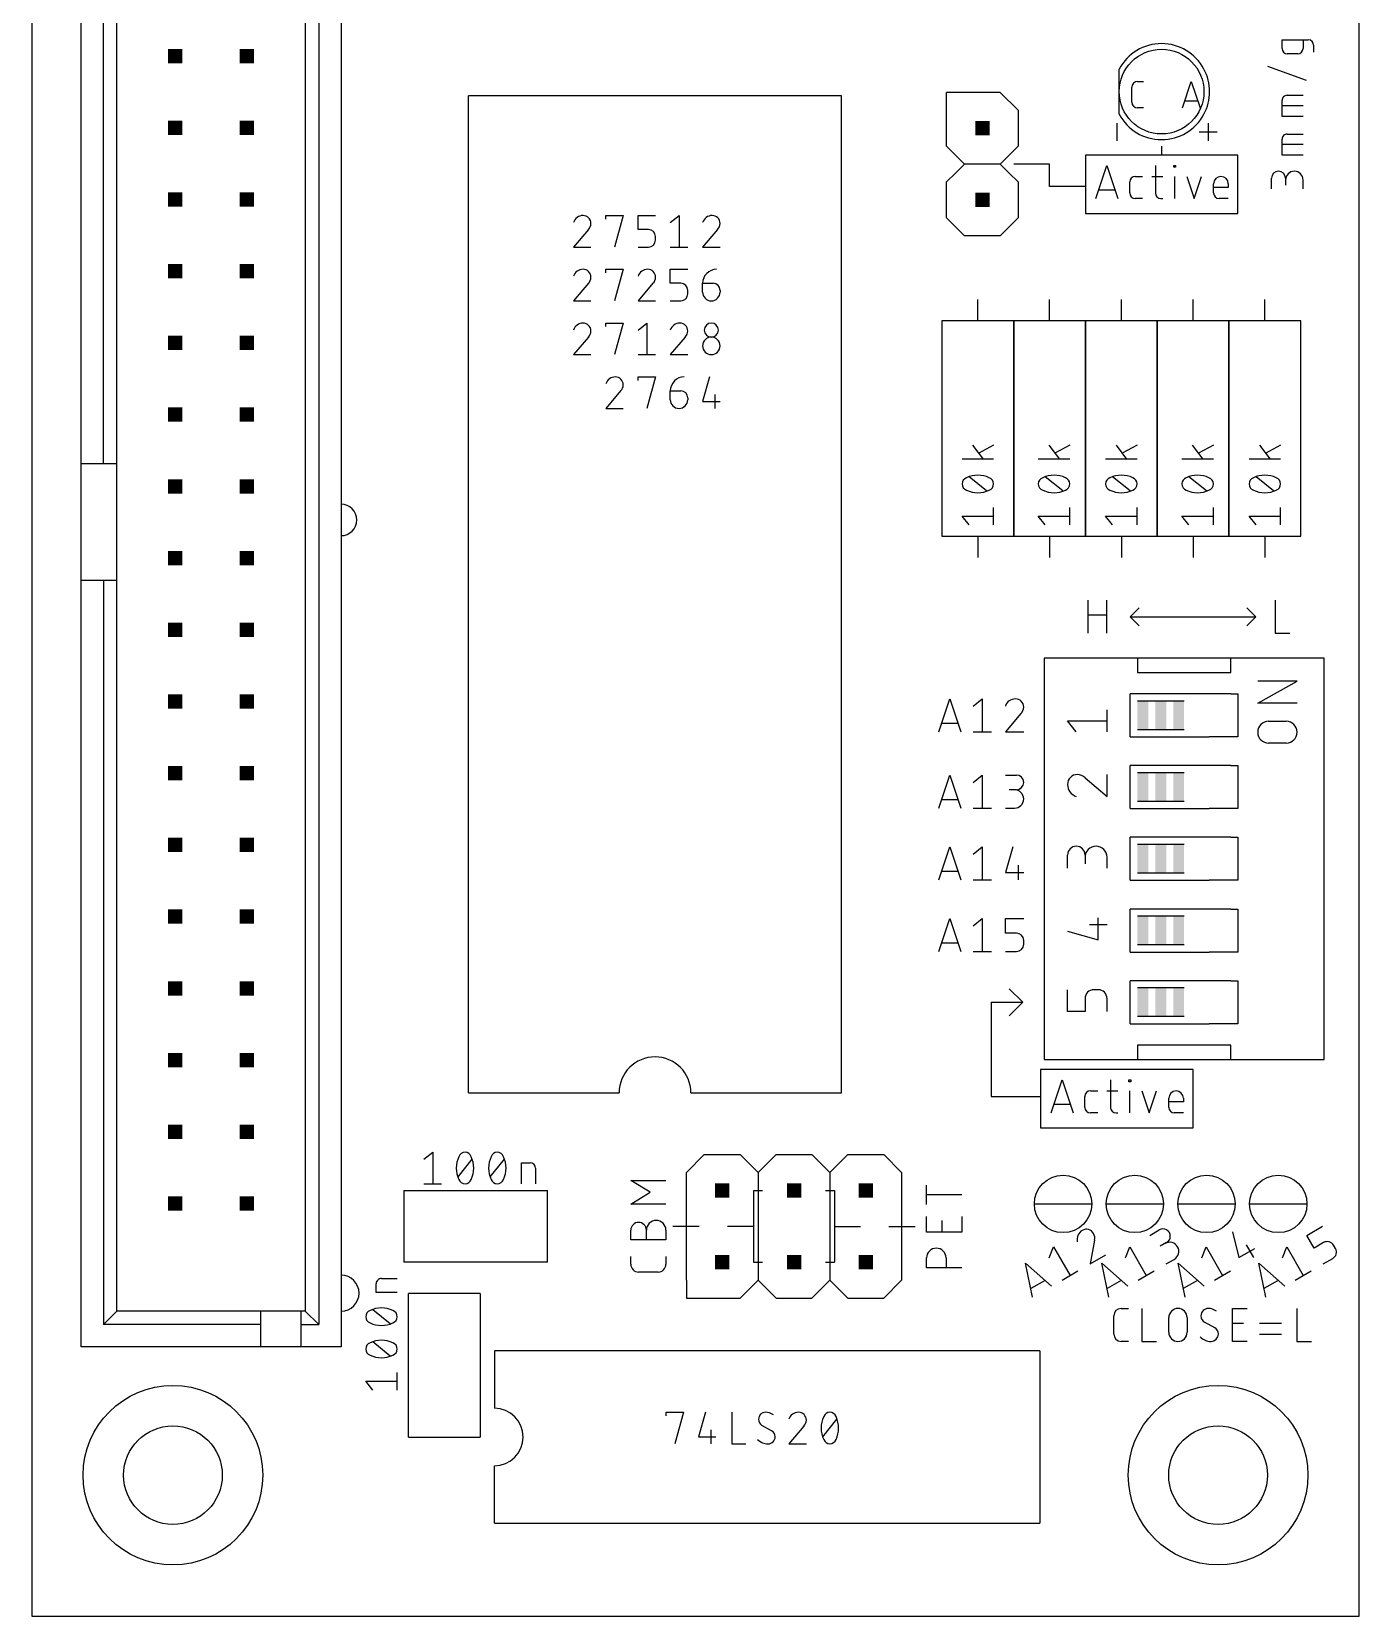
# Model space of a CAD drawing. Extents: x 0 to 55, y 0 to 102.
# Drawn here: x 0 to 47, y 0 to 56.1 of the extents above; entities that cross this region are included whole.
import ezdxf

# ---------------------------------------------------------------- set-up
doc = ezdxf.new("R2010")
doc.units = 0
for name, color, linetype in [('20', 30, 'CONTINUOUS'), ('21', 253, 'CONTINUOUS'), ('51', 253, 'CONTINUOUS')]:
    doc.layers.add(name, color=color, linetype=linetype)

# ---------------------------------------------------------------- blocks, each defined once
blk = doc.blocks.new('RECT')
blk.add_solid([(-0.5, -0.5), (0.5, -0.5), (-0.5, 0.5), (0.5, 0.5)])

msp = doc.modelspace()

# ---------------------------------------------------------------- linework, layer by layer
at = {"layer": '20'}
for p, q in [((0, 77), (0, 0)), ((47, 0), (47, 77)), ((0, 0), (47, 0))]:
    msp.add_line(p, q, dxfattribs=at)
at = {"layer": '21'}
for p, q in [((10.9538, 67.96), (10.9538, 9.54)), ((10.16, 67.1663), (10.16, 10.3337)), ((3.0162, 40.8138), (3.0162, 66.69)), ((9.6838, 66.69), (9.6838, 10.81)), ((2.54, 40.8138), (2.54, 62.88)), ((1.7462, 40.8138), (1.7462, 62.0863)), ((44.2637, 55.5241), (44.2637, 55.8345)), ((44.2637, 55.8345), (45.1951, 55.8345)), ((45.0088, 55.8345), (45.0088, 55.5241)), ((45.3813, 55.6483), (45.3813, 55.3999)), ((44.8225, 55.3378), (44.45, 55.3378)), ((45.133, 54.3927), (43.767, 54.8894)), ((33.02, 53.975), (32.385, 53.975)), ((32.385, 52.07), (32.385, 53.975)), ((34.29, 53.975), (33.02, 53.975)), ((34.925, 53.34), (34.29, 53.975)), ((28.6703, 53.848), (15.4623, 53.848)), ((15.4623, 18.542), (15.4623, 53.848)), ((28.6703, 18.542), (28.6703, 53.848)), ((34.925, 53.34), (34.925, 52.07)), ((44.2637, 53.1255), (44.2637, 53.6843)), ((45.0088, 53.498), (44.2637, 53.498)), ((44.45, 53.8706), (45.0088, 53.8706)), ((38.4125, 52.8888), (38.4125, 52.2538)), ((41.6463, 52.8888), (41.6463, 52.2538)), ((45.0088, 53.1255), (44.2637, 53.1255)), ((41.3287, 52.5712), (41.9638, 52.5712)), ((44.2637, 51.7539), (44.2637, 52.3127)), ((44.45, 52.499), (45.0088, 52.499)), ((32.7025, 51.7525), (32.385, 52.07)), ((34.925, 52.07), (34.6075, 51.7525)), ((37.3062, 51.7525), (37.3062, 50.6412)), ((40.005, 51.7525), (37.3062, 51.7525)), ((40.005, 51.7525), (40.005, 52.07)), ((42.7037, 51.7525), (40.005, 51.7525)), ((42.7037, 50.6412), (42.7037, 51.7525)), ((45.0088, 52.1264), (44.2637, 52.1264)), ((45.0088, 51.7539), (44.2637, 51.7539)), ((32.385, 50.8), (32.7025, 51.1175)), ((34.6075, 51.1175), (34.925, 50.8)), ((36.0363, 51.435), (34.7662, 51.435)), ((36.0363, 50.6412), (36.0363, 51.435)), ((37.6746, 50.2158), (38.064, 51.3842)), ((38.064, 51.3842), (38.4535, 50.2158)), ((39.7806, 51.3842), (39.7806, 50.4105)), ((40.4319, 51.3193), (40.4319, 51.3842)), ((40.4319, 51.3842), (40.4968, 51.3842)), ((40.4968, 51.3193), (40.4319, 51.3193)), ((40.4968, 51.3842), (40.4968, 51.3193)), ((32.385, 49.53), (32.385, 50.8)), ((34.925, 50.8), (34.925, 49.53)), ((37.3062, 50.6412), (36.0363, 50.6412)), ((37.3062, 50.6412), (37.3062, 49.6887)), ((38.8725, 50.4105), (38.8725, 50.8)), ((39.0672, 50.9947), (39.3269, 50.9947)), ((39.6507, 50.9947), (40.0402, 50.9947)), ((40.4643, 50.2158), (40.4643, 50.9947)), ((40.8905, 50.9947), (41.1501, 50.2158)), ((41.1501, 50.2158), (41.4098, 50.9947)), ((41.843, 50.4105), (41.843, 50.7351)), ((42.3623, 50.6053), (41.843, 50.6053)), ((42.3623, 50.7351), (42.3623, 50.6053)), ((42.7037, 49.6887), (42.7037, 50.6412)), ((43.8912, 50.5587), (43.8912, 50.9312)), ((44.3879, 50.9312), (44.3879, 50.6829)), ((45.0088, 50.5587), (45.0088, 50.8691)), ((38.3561, 50.5079), (37.7719, 50.5079)), ((39.3269, 50.2158), (39.0672, 50.2158)), ((39.9753, 50.2158), (40.0402, 50.2158)), ((42.3623, 50.2158), (42.0377, 50.2158)), ((20.3214, 49.4884), (20.3214, 49.6126)), ((20.3214, 49.6126), (20.9423, 49.6126)), ((20.9423, 49.6126), (20.6319, 48.495)), ((21.4644, 49.1158), (21.4644, 49.6126)), ((21.4644, 49.6126), (22.0853, 49.6126)), ((22.6074, 49.3642), (22.9179, 49.6126)), ((22.9179, 49.6126), (22.9179, 48.495)), ((33.02, 48.895), (32.385, 49.53)), ((34.925, 49.53), (34.29, 48.895)), ((37.3062, 49.6887), (42.7037, 49.6887)), ((19.7062, 49.1158), (19.1784, 48.495)), ((21.8369, 49.1158), (21.4644, 49.1158)), ((22.0853, 48.7433), (22.0853, 48.8675)), ((24.2782, 49.1158), (23.7504, 48.495)), ((34.29, 48.895), (33.02, 48.895)), ((19.1784, 48.495), (19.7993, 48.495)), ((21.4644, 48.495), (21.8369, 48.495)), ((22.6074, 48.495), (23.2283, 48.495)), ((23.7504, 48.495), (24.3713, 48.495)), ((20.3214, 47.5834), (20.3214, 47.7076)), ((20.3214, 47.7076), (20.9423, 47.7076)), ((20.9423, 47.7076), (20.6319, 46.59)), ((22.6074, 47.2108), (22.6074, 47.7076)), ((22.6074, 47.7076), (23.2283, 47.7076)), ((19.7062, 47.2108), (19.1784, 46.59)), ((21.9922, 47.2108), (21.4644, 46.59)), ((22.9799, 47.2108), (22.6074, 47.2108)), ((23.7504, 47.2108), (24.1229, 47.2108)), ((23.7504, 46.9004), (23.7504, 47.2108)), ((19.1784, 46.59), (19.7993, 46.59)), ((21.4644, 46.59), (22.0853, 46.59)), ((22.6074, 46.59), (22.9799, 46.59)), ((23.2283, 46.8383), (23.2283, 46.9625)), ((24.3713, 46.9625), (24.3713, 46.9004)), ((33.4963, 45.8788), (33.4963, 46.6408)), ((36.0363, 45.8788), (36.0363, 46.6408)), ((38.5763, 45.8788), (38.5763, 46.6408)), ((41.1163, 45.8788), (41.1163, 46.6408)), ((43.6563, 45.8788), (43.6563, 46.6408)), ((20.3214, 45.6784), (20.3214, 45.8026)), ((20.3214, 45.8026), (20.9423, 45.8026)), ((20.9423, 45.8026), (20.6319, 44.685)), ((21.4644, 45.5542), (21.7749, 45.8026)), ((21.7749, 45.8026), (21.7749, 44.685)), ((32.2263, 45.8788), (32.2263, 38.2587)), ((34.7662, 45.8788), (32.2263, 45.8788)), ((34.7662, 45.8788), (34.7662, 38.2587)), ((37.3062, 45.8788), (34.7662, 45.8788)), ((34.7662, 38.2587), (34.7662, 45.8788)), ((37.3062, 38.2587), (37.3062, 45.8788)), ((37.3062, 45.8788), (37.3062, 38.2587)), ((39.8463, 45.8788), (37.3062, 45.8788)), ((39.8463, 38.2587), (39.8463, 45.8788)), ((39.8463, 45.8788), (39.8463, 38.2587)), ((42.3863, 45.8788), (39.8463, 45.8788)), ((42.3863, 38.2587), (42.3863, 45.8788)), ((42.3863, 45.8788), (42.3863, 38.2587)), ((44.9263, 45.8788), (42.3863, 45.8788)), ((44.9263, 38.2587), (44.9263, 45.8788)), ((19.7062, 45.3058), (19.1784, 44.685)), ((23.1352, 45.3058), (22.6074, 44.685)), ((19.1784, 44.685), (19.7993, 44.685)), ((21.4644, 44.685), (22.0853, 44.685)), ((22.6074, 44.685), (23.2283, 44.685)), ((21.4644, 43.7734), (21.4644, 43.8976)), ((21.4644, 43.8976), (22.0853, 43.8976)), ((22.0853, 43.8976), (21.7749, 42.7799)), ((23.9988, 43.8976), (23.7504, 43.0283)), ((20.8492, 43.4008), (20.3214, 42.7799)), ((22.6074, 43.4008), (22.9799, 43.4008)), ((22.6074, 43.0904), (22.6074, 43.4008)), ((24.185, 43.2767), (24.185, 42.7799)), ((20.3214, 42.7799), (20.9423, 42.7799)), ((23.2283, 43.1525), (23.2283, 43.0904)), ((23.7504, 43.0283), (24.3713, 43.0283)), ((34.0551, 40.9794), (32.9374, 40.9794)), ((33.31, 41.4761), (33.6825, 40.9794)), ((34.0551, 41.4761), (33.5273, 41.1967)), ((36.7538, 40.9794), (35.6362, 40.9794)), ((36.0087, 41.4761), (36.3813, 40.9794)), ((36.7538, 41.4761), (36.226, 41.1967)), ((39.135, 40.9794), (38.0175, 40.9794)), ((38.39, 41.4761), (38.7625, 40.9794)), ((39.135, 41.4761), (38.6073, 41.1967)), ((41.8338, 40.9794), (40.7162, 40.9794)), ((41.0887, 41.4761), (41.4613, 40.9794)), ((41.8338, 41.4761), (41.306, 41.1967)), ((44.2151, 40.9794), (43.0975, 40.9794)), ((43.47, 41.4761), (43.8425, 40.9794)), ((44.2151, 41.4761), (43.6873, 41.1967)), ((1.7462, 36.6862), (1.7462, 40.8138)), ((2.54, 40.8138), (1.7462, 40.8138)), ((3.0162, 40.8138), (2.54, 40.8138)), ((3.0162, 36.6862), (3.0162, 40.8138)), ((33.8067, 39.8575), (33.1858, 40.3543)), ((36.5054, 39.8575), (35.8846, 40.3543)), ((38.8867, 39.8575), (38.2658, 40.3543)), ((41.5854, 39.8575), (40.9646, 40.3543)), ((43.9667, 39.8575), (43.3458, 40.3543)), ((33.1858, 38.6525), (32.9374, 38.9629)), ((32.9374, 38.9629), (34.0551, 38.9629)), ((34.0551, 38.6525), (34.0551, 39.2733)), ((35.8846, 38.6525), (35.6362, 38.9629)), ((35.6362, 38.9629), (36.7538, 38.9629)), ((36.7538, 38.6525), (36.7538, 39.2733)), ((38.2658, 38.6525), (38.0175, 38.9629)), ((38.0175, 38.9629), (39.135, 38.9629)), ((39.135, 38.6525), (39.135, 39.2733)), ((40.9646, 38.6525), (40.7162, 38.9629)), ((40.7162, 38.9629), (41.8338, 38.9629)), ((41.8338, 38.6525), (41.8338, 39.2733)), ((43.3458, 38.6525), (43.0975, 38.9629)), ((43.0975, 38.9629), (44.2151, 38.9629)), ((44.2151, 38.6525), (44.2151, 39.2733)), ((32.2263, 38.2587), (34.7662, 38.2587)), ((33.4963, 38.2587), (33.4963, 37.4967)), ((34.7662, 38.2587), (37.3062, 38.2587)), ((36.0363, 38.2587), (36.0363, 37.4967)), ((37.3062, 38.2587), (39.8463, 38.2587)), ((38.5763, 38.2587), (38.5763, 37.4967)), ((39.8463, 38.2587), (42.3863, 38.2587)), ((41.1163, 38.2587), (41.1163, 37.4967)), ((42.3863, 38.2587), (44.9263, 38.2587)), ((43.6563, 38.2587), (43.6563, 37.4967)), ((1.7462, 9.54), (1.7462, 36.6862)), ((2.54, 36.6862), (1.7462, 36.6862)), ((3.0162, 36.6862), (2.54, 36.6862)), ((2.54, 36.6862), (2.54, 10.3337)), ((3.0162, 10.81), (3.0162, 36.6862)), ((37.4001, 34.8171), (37.4001, 35.9855)), ((38.0492, 35.9855), (38.0492, 34.8171)), ((44.0246, 35.9855), (44.0246, 34.8171)), ((37.4001, 35.4662), (38.0492, 35.4662)), ((38.8938, 35.4013), (39.2112, 35.7188)), ((38.8938, 35.4013), (43.3388, 35.4013)), ((38.8938, 35.4013), (39.2112, 35.0838)), ((43.3388, 35.4013), (43.0213, 35.7188)), ((43.3388, 35.4013), (43.0213, 35.0838)), ((44.0246, 34.8171), (44.5438, 34.8171)), ((35.8458, 33.9408), (35.8458, 19.7168)), ((39.1478, 33.9408), (35.8458, 33.9408)), ((39.1478, 33.9408), (39.1478, 33.4327)), ((42.4498, 33.9408), (39.1478, 33.9408)), ((45.7518, 33.9408), (42.4498, 33.9408)), ((42.4498, 33.4327), (42.4498, 33.9408)), ((45.7518, 19.7168), (45.7518, 33.9408)), ((39.1478, 33.4327), (42.4498, 33.4327)), ((41.6878, 32.6707), (38.8938, 32.6707)), ((38.8938, 31.1468), (38.8938, 32.6707)), ((42.4498, 32.6707), (42.7037, 32.6707)), ((42.7037, 32.6707), (42.7037, 32.4168)), ((32.1183, 31.3246), (32.5078, 32.493)), ((32.5078, 32.493), (32.8972, 31.3246)), ((33.3262, 32.2333), (33.6508, 32.493)), ((33.6508, 32.493), (33.6508, 31.3246)), ((40.7988, 32.4168), (39.1478, 32.4168)), ((32.7999, 31.6166), (32.2157, 31.6166)), ((35.0209, 31.9737), (34.4692, 31.3246)), ((33.3262, 31.3246), (33.9753, 31.3246)), ((34.4692, 31.3246), (35.1183, 31.3246)), ((38.8938, 31.1468), (41.6878, 31.1468)), ((40.7988, 31.4008), (39.1478, 31.4008)), ((42.7037, 31.1468), (42.4498, 31.1468)), ((42.7037, 31.4008), (42.7037, 31.1468)), ((32.1183, 28.6258), (32.5078, 29.7942)), ((32.5078, 29.7942), (32.8972, 28.6258)), ((33.3262, 29.5346), (33.6508, 29.7942)), ((33.6508, 29.7942), (33.6508, 28.6258)), ((34.4692, 29.7942), (34.8587, 29.7942)), ((41.6878, 30.1308), (38.8938, 30.1308)), ((38.8938, 28.6068), (38.8938, 30.1308)), ((40.7988, 29.8768), (39.1478, 29.8768)), ((42.4498, 30.1308), (42.7037, 30.1308)), ((42.7037, 30.1308), (42.7037, 29.8768)), ((34.8587, 29.2749), (34.599, 29.2749)), ((32.7999, 28.9179), (32.2157, 28.9179)), ((33.3262, 28.6258), (33.9753, 28.6258)), ((34.4692, 28.6258), (34.7938, 28.6258)), ((40.7988, 28.8608), (39.1478, 28.8608)), ((42.7037, 28.8608), (42.7037, 28.6068)), ((38.8938, 28.6068), (41.6878, 28.6068)), ((42.7037, 28.6068), (42.4498, 28.6068)), ((41.6878, 27.5907), (38.8938, 27.5907)), ((38.8938, 26.0668), (38.8938, 27.5907)), ((42.4498, 27.5907), (42.7037, 27.5907)), ((42.7037, 27.5907), (42.7037, 27.3368)), ((32.1183, 26.0858), (32.5078, 27.2542)), ((32.5078, 27.2542), (32.8972, 26.0858)), ((33.3262, 26.9946), (33.6508, 27.2542)), ((33.6508, 27.2542), (33.6508, 26.0858)), ((34.7289, 27.2542), (34.4692, 26.3454)), ((40.7988, 27.3368), (39.1478, 27.3368)), ((34.9236, 26.6051), (34.9236, 26.0858)), ((32.7999, 26.3779), (32.2157, 26.3779)), ((33.3262, 26.0858), (33.9753, 26.0858)), ((34.4692, 26.3454), (35.1183, 26.3454)), ((38.8938, 26.0668), (41.6878, 26.0668)), ((40.7988, 26.3208), (39.1478, 26.3208)), ((42.7037, 26.0668), (42.4498, 26.0668)), ((42.7037, 26.3208), (42.7037, 26.0668)), ((32.1183, 23.5458), (32.5078, 24.7142)), ((32.5078, 24.7142), (32.8972, 23.5458)), ((33.3262, 24.4546), (33.6508, 24.7142)), ((33.6508, 24.7142), (33.6508, 23.5458)), ((34.4692, 24.1949), (34.4692, 24.7142)), ((34.4692, 24.7142), (35.1183, 24.7142)), ((41.6878, 25.0508), (38.8938, 25.0508)), ((38.8938, 23.5267), (38.8938, 25.0508)), ((40.7988, 24.7968), (39.1478, 24.7968)), ((42.4498, 25.0508), (42.7037, 25.0508)), ((42.7037, 25.0508), (42.7037, 24.7968)), ((34.8587, 24.1949), (34.4692, 24.1949)), ((32.7999, 23.8379), (32.2157, 23.8379)), ((35.1183, 23.8054), (35.1183, 23.9353)), ((40.7988, 23.7808), (39.1478, 23.7808)), ((42.7037, 23.7808), (42.7037, 23.5267)), ((33.3262, 23.5458), (33.9753, 23.5458)), ((34.4692, 23.5458), (34.8587, 23.5458)), ((38.8938, 23.5267), (41.6878, 23.5267)), ((42.7037, 23.5267), (42.4498, 23.5267)), ((41.6878, 22.5108), (38.8938, 22.5108)), ((38.8938, 20.9868), (38.8938, 22.5108)), ((42.4498, 22.5108), (42.7037, 22.5108)), ((42.7037, 22.5108), (42.7037, 22.2568)), ((35.0838, 21.7488), (34.6075, 22.225)), ((40.7988, 22.2568), (39.1478, 22.2568)), ((33.9725, 21.7488), (35.0838, 21.7488)), ((33.9725, 21.7488), (33.9725, 18.415)), ((35.0838, 21.7488), (34.6075, 21.2725)), ((38.8938, 20.9868), (41.6878, 20.9868)), ((40.7988, 21.2408), (39.1478, 21.2408)), ((42.7037, 20.9868), (42.4498, 20.9868)), ((42.7037, 21.2408), (42.7037, 20.9868)), ((42.4498, 20.2248), (39.1478, 20.2248)), ((39.1478, 20.2248), (39.1478, 19.7168)), ((42.4498, 19.7168), (42.4498, 20.2248)), ((35.8458, 19.7168), (39.1478, 19.7168)), ((39.1478, 19.7168), (42.4498, 19.7168)), ((42.4498, 19.7168), (45.7518, 19.7168)), ((35.7188, 19.3675), (35.7188, 18.415)), ((41.1163, 19.3675), (35.7188, 19.3675)), ((41.1163, 18.2563), (41.1163, 19.3675)), ((15.4623, 18.542), (20.7963, 18.542)), ((23.3362, 18.542), (28.6703, 18.542)), ((36.0871, 17.8308), (36.4765, 18.9992)), ((36.4765, 18.9992), (36.866, 17.8308)), ((37.4797, 18.6097), (37.7394, 18.6097)), ((38.0632, 18.6097), (38.4527, 18.6097)), ((38.1931, 18.9992), (38.1931, 18.0255)), ((38.8444, 18.9343), (38.8444, 18.9992)), ((38.8444, 18.9992), (38.9093, 18.9992)), ((38.9093, 18.9343), (38.8444, 18.9343)), ((38.8768, 17.8308), (38.8768, 18.6097)), ((38.9093, 18.9992), (38.9093, 18.9343)), ((39.303, 18.6097), (39.5626, 17.8308)), ((39.5626, 17.8308), (39.8223, 18.6097)), ((33.9725, 18.415), (35.7188, 18.415)), ((35.7188, 18.415), (35.7188, 17.3038)), ((36.7686, 18.1229), (36.1844, 18.1229)), ((37.285, 18.0255), (37.285, 18.415)), ((40.2555, 18.0255), (40.2555, 18.3501)), ((40.7748, 18.2203), (40.2555, 18.2203)), ((40.7748, 18.3501), (40.7748, 18.2203)), ((41.1163, 17.3038), (41.1163, 18.2563)), ((37.7394, 17.8308), (37.4797, 17.8308)), ((38.3878, 17.8308), (38.4527, 17.8308)), ((40.7748, 17.8308), (40.4502, 17.8308)), ((35.7188, 17.3038), (41.1163, 17.3038)), ((13.8875, 16.1854), (14.1979, 16.4338)), ((14.1979, 16.4338), (14.1979, 15.3162)), ((23.1775, 15.7163), (23.8125, 16.3513)), ((23.8125, 16.3513), (25.0825, 16.3513)), ((25.0825, 16.3513), (25.7175, 15.7163)), ((25.7175, 15.7163), (26.3525, 16.3513)), ((26.3525, 16.3513), (27.6225, 16.3513)), ((27.6225, 16.3513), (28.2575, 15.7163)), ((28.2575, 15.7163), (28.8925, 16.3513)), ((28.8925, 16.3513), (30.1625, 16.3513)), ((30.1625, 16.3513), (30.7975, 15.7163)), ((15.0925, 15.5646), (15.5893, 16.1854)), ((16.2355, 15.5646), (16.7323, 16.1854)), ((17.3404, 15.3162), (17.3404, 16.0613)), ((17.3404, 16.0613), (17.6509, 16.0613)), ((17.8371, 15.875), (17.8371, 15.3162)), ((23.1775, 11.9063), (23.1775, 15.7163)), ((25.7175, 15.7163), (25.7175, 11.9063)), ((28.2575, 15.7163), (28.2575, 11.9063)), ((30.7975, 15.7163), (30.7975, 11.9063)), ((13.8875, 15.3162), (14.5083, 15.3162)), ((21.9004, 15.0165), (21.209, 15.4314)), ((21.209, 15.4314), (22.4536, 15.4314)), ((31.6802, 14.5842), (31.6802, 15.2756)), ((13.1763, 15.0813), (13.1763, 12.5412)), ((13.1763, 15.0813), (18.2563, 15.0813)), ((18.2563, 12.5412), (18.2563, 15.0813)), ((21.209, 14.6017), (21.9004, 15.0165)), ((22.4536, 14.6017), (21.209, 14.6017)), ((25.5587, 15.0813), (25.8763, 15.0813)), ((25.5587, 15.0813), (25.5587, 13.8113)), ((28.0988, 15.0813), (28.4163, 15.0813)), ((28.4163, 15.0813), (28.4163, 13.8113)), ((32.9248, 14.9299), (31.6802, 14.9299)), ((31.6802, 13.606), (31.6802, 14.1591)), ((32.9248, 14.1591), (32.9248, 13.606)), ((21.209, 13.3296), (21.209, 13.6753)), ((21.7622, 13.3296), (21.7622, 13.6753)), ((22.4536, 13.6753), (22.4536, 13.3296)), ((23.63, 13.8113), (22.7013, 13.8113)), ((25.5587, 13.8113), (24.63, 13.8113)), ((25.5587, 13.8113), (25.5587, 12.5412)), ((28.4163, 13.8113), (28.4163, 12.5412)), ((28.4163, 13.8113), (29.345, 13.8113)), ((30.345, 13.8113), (31.2738, 13.8113)), ((32.9248, 13.606), (31.6802, 13.606)), ((32.2333, 13.606), (32.2333, 14.0208)), ((39.583, 13.491), (39.9203, 13.6857)), ((42.5066, 13.6208), (42.7361, 12.704)), ((45.1393, 13.491), (45.7014, 13.8155)), ((45.3989, 13.0413), (45.1393, 13.491)), ((22.4536, 13.3296), (21.209, 13.3296)), ((36.0242, 12.6946), (36.1755, 13.0818)), ((36.1755, 13.0818), (36.7597, 12.0699)), ((37.6217, 13.3171), (37.4685, 12.4791)), ((38.723, 12.6946), (38.8742, 13.0818)), ((38.8742, 13.0818), (39.4584, 12.0699)), ((40.1799, 13.236), (39.9551, 13.1062)), ((41.4217, 12.6946), (41.573, 13.0818)), ((41.573, 13.0818), (42.1572, 12.0699)), ((42.7361, 12.704), (43.2983, 13.0285)), ((42.9998, 13.156), (43.2595, 12.7063)), ((44.2792, 12.6946), (44.4305, 13.0818)), ((44.4305, 13.0818), (45.0147, 12.0699)), ((45.7362, 13.236), (45.3989, 13.0413)), ((46.1558, 13.0285), (46.0909, 13.141)), ((18.2563, 12.5412), (13.1763, 12.5412)), ((21.209, 12.4677), (21.209, 12.7442)), ((22.4536, 12.7442), (22.4536, 12.4677)), ((25.5587, 12.5412), (25.8763, 12.5412)), ((28.0988, 12.5412), (28.4163, 12.5412)), ((31.6802, 12.3469), (31.6802, 12.6926)), ((32.3716, 12.6926), (32.3716, 12.3469)), ((35.4325, 11.3037), (35.1856, 12.5103)), ((35.1856, 12.5103), (36.1071, 11.6931)), ((37.4685, 12.4791), (38.0306, 12.8037)), ((38.1313, 11.3037), (37.8844, 12.5103)), ((37.8844, 12.5103), (38.8058, 11.6931)), ((40.1672, 12.4791), (40.4483, 12.6414)), ((40.83, 11.3037), (40.5831, 12.5103)), ((40.5831, 12.5103), (41.5046, 11.6931)), ((43.6875, 11.3037), (43.4406, 12.5103)), ((43.4406, 12.5103), (44.3621, 11.6931)), ((45.7235, 12.4791), (46.0607, 12.6738)), ((12.3825, 11.9634), (12.9413, 11.9634)), ((22.177, 12.1911), (21.4856, 12.1911)), ((23.1775, 11.9063), (23.1775, 11.2713)), ((25.0825, 11.2713), (25.7175, 11.9063)), ((25.7175, 11.9063), (26.3525, 11.2713)), ((27.6225, 11.2713), (28.2575, 11.9063)), ((28.2575, 11.9063), (28.8925, 11.2713)), ((30.1625, 11.2713), (30.7975, 11.9063)), ((32.9248, 12.3469), (31.6802, 12.3469)), ((35.8767, 11.8974), (35.3708, 11.6053)), ((36.4786, 11.9076), (37.0407, 12.2322)), ((38.5755, 11.8974), (38.0695, 11.6053)), ((39.1773, 11.9076), (39.7395, 12.2322)), ((41.2742, 11.8974), (40.7683, 11.6053)), ((41.8761, 11.9076), (42.4382, 12.2322)), ((44.1317, 11.8974), (43.6258, 11.6053)), ((44.7336, 11.9076), (45.2957, 12.2322)), ((12.1962, 11.4667), (12.1962, 11.7771)), ((12.9413, 11.4667), (12.1962, 11.4667)), ((13.335, 6.35), (13.335, 11.43)), ((15.875, 11.43), (13.335, 11.43)), ((15.875, 11.43), (15.875, 6.35)), ((23.1775, 11.2713), (25.0825, 11.2713)), ((26.3525, 11.2713), (27.6225, 11.2713)), ((28.8925, 11.2713), (30.1625, 11.2713)), ((3.0162, 10.81), (2.54, 10.3337)), ((8.0963, 10.81), (3.0162, 10.81)), ((9.525, 10.81), (8.0963, 10.81)), ((8.0963, 10.81), (8.0963, 10.3337)), ((9.6838, 10.81), (9.525, 10.81)), ((9.525, 10.81), (9.525, 10.3337)), ((9.6838, 10.81), (10.16, 10.3337)), ((12.6929, 10.3618), (12.0721, 10.8585)), ((38.5692, 10.903), (38.8288, 10.903)), ((39.3057, 10.903), (39.3057, 9.7346)), ((42.5061, 9.7346), (42.5061, 10.903)), ((42.5061, 10.903), (43.0254, 10.903)), ((44.7921, 10.903), (44.7921, 9.7346)), ((8.0963, 10.3337), (2.54, 10.3337)), ((8.0963, 10.3337), (8.0963, 9.54)), ((9.525, 10.3337), (9.525, 9.54)), ((9.525, 10.3337), (10.16, 10.3337)), ((38.3096, 9.9942), (38.3096, 10.6433)), ((40.256, 10.0591), (40.256, 10.5784)), ((40.9051, 10.5784), (40.9051, 10.0591)), ((41.8802, 10.2214), (41.5231, 10.4161)), ((42.5061, 10.3837), (42.8956, 10.3837)), ((43.4677, 10.3837), (44.2466, 10.3837)), ((12.6929, 9.2188), (12.0721, 9.7155)), ((38.8288, 9.7346), (38.5692, 9.7346)), ((39.3057, 9.7346), (39.825, 9.7346)), ((43.0254, 9.7346), (42.5061, 9.7346)), ((43.4677, 9.9942), (44.2466, 9.9942)), ((44.7921, 9.7346), (45.3114, 9.7346)), ((8.0963, 9.54), (1.7462, 9.54)), ((9.525, 9.54), (8.0963, 9.54)), ((10.9538, 9.54), (9.525, 9.54)), ((35.687, 9.398), (16.383, 9.398)), ((16.383, 9.398), (16.383, 7.366)), ((35.687, 9.398), (35.687, 3.302)), ((12.9413, 8.0137), (12.9413, 8.6346)), ((12.0721, 8.0137), (11.8237, 8.3241)), ((11.8237, 8.3241), (12.9413, 8.3241)), ((22.46, 7.1021), (22.46, 7.2263)), ((22.46, 7.2263), (23.0808, 7.2263)), ((23.0808, 7.2263), (22.7704, 6.1087)), ((23.8513, 7.2263), (23.6029, 6.3571)), ((24.7869, 7.2263), (24.7869, 6.1087)), ((26.1952, 6.5744), (25.8537, 6.7606)), ((28.0084, 6.3571), (28.5051, 6.9779)), ((13.335, 6.35), (15.875, 6.35)), ((23.6029, 6.3571), (24.2238, 6.3571)), ((24.0376, 6.6054), (24.0376, 6.1087)), ((27.3311, 6.7296), (26.8033, 6.1087)), ((24.7869, 6.1087), (25.2836, 6.1087)), ((26.8033, 6.1087), (27.4242, 6.1087)), ((16.383, 3.302), (16.383, 5.334)), ((16.383, 3.302), (35.687, 3.302))]:
    msp.add_line(p, q, dxfattribs=at)
for centre, radius in [((36.5125, 14.605), 1.016), ((39.0525, 14.605), 1.016), ((41.5925, 14.605), 1.016), ((44.1325, 14.605), 1.016), ((5, 5), 3.1789), ((42, 5), 3.1789), ((5, 5), 1.7463), ((42, 5), 1.7463)]:
    msp.add_circle(centre, radius, dxfattribs=at)
for centre, radius, start, end in [((40, 54), 1.7, 28.0725, 151.9275), ((40, 54), 1.7, 28.0725, 151.9275), ((45.1951, 55.6483), 0.1863, 0, 90), ((44.45, 55.5241), 0.1863, 180, 270), ((44.8225, 55.5241), 0.1863, 270.001, 0), ((44.45, 53.6843), 0.1863, 89.999, 180), ((40, 54), 1.7, 208.0725, 331.9275), ((40, 54), 1.7, 208.0725, 331.9275), ((44.45, 52.3127), 0.1863, 89.999, 180), ((44.1396, 50.9312), 0.2484, 0, 180), ((44.6984, 50.8691), 0.3104, 0, 180), ((39.0672, 50.8), 0.1947, 90, 180), ((42.1026, 50.7351), 0.2596, 0, 180), ((39.0672, 50.4105), 0.1947, 180, 270), ((39.9753, 50.4105), 0.1947, 180, 270), ((42.0377, 50.4105), 0.1947, 180, 270), ((19.5199, 49.2536), 0.3589, 90.0001, 162.0551), ((19.5199, 49.3332), 0.2794, 0, 90), ((24.0919, 49.2536), 0.3589, 90.0001, 162.0551), ((24.0919, 49.3332), 0.2794, 0, 90), ((19.4992, 49.3332), 0.3001, 313.6028, 359.9998), ((21.8369, 48.8675), 0.2484, 0, 90), ((24.0712, 49.3332), 0.3001, 313.6028, 359.9998), ((21.8369, 48.7433), 0.2484, 270, 359.9993), ((19.5199, 47.3486), 0.3589, 90.0001, 162.0551), ((19.5199, 47.4282), 0.2794, 0, 90), ((21.8059, 47.3486), 0.3589, 90.0001, 162.0551), ((21.8059, 47.4282), 0.2794, 0, 90), ((24.2471, 47.2108), 0.4967, 90.0004, 180), ((19.4992, 47.4282), 0.3001, 313.6028, 359.9998), ((21.7852, 47.4282), 0.3001, 313.6028, 359.9998), ((22.9799, 46.9625), 0.2484, 0, 90), ((24.1229, 46.9625), 0.2484, 0, 90), ((22.9799, 46.8383), 0.2484, 270, 359.9993), ((24.0609, 46.9004), 0.3104, 180, 0), ((19.5199, 45.4436), 0.3589, 90.0001, 162.0551), ((19.5199, 45.5232), 0.2794, 0, 90), ((19.4992, 45.5232), 0.3001, 313.6028, 359.9998), ((22.9489, 45.4436), 0.3589, 90.0001, 162.0551), ((22.9489, 45.5232), 0.2794, 0, 90), ((22.9282, 45.5232), 0.3001, 313.6028, 359.9998), ((24.0609, 45.5542), 0.2484, 0, 180), ((24.0609, 45.5542), 0.2484, 180, 0), ((24.0609, 44.9954), 0.3104, 0, 180), ((24.0609, 44.9954), 0.3104, 180, 0), ((20.6629, 43.5386), 0.3589, 90.0001, 162.0551), ((20.6629, 43.6181), 0.2794, 0, 90), ((23.1041, 43.4008), 0.4967, 90.0004, 180), ((20.6422, 43.6181), 0.3001, 313.6028, 359.9998), ((22.9799, 43.1525), 0.2484, 0, 90), ((22.9179, 43.0904), 0.3104, 180, 0), ((33.4963, 39.4954), 0.921, 90, 115.9897), ((33.4963, 39.4954), 0.921, 64.0104, 90.0001), ((36.195, 39.4954), 0.921, 90, 115.9897), ((36.195, 39.4954), 0.921, 64.0104, 90.0001), ((38.5763, 39.4954), 0.921, 90, 115.9897), ((38.5763, 39.4954), 0.921, 64.0104, 90.0001), ((41.275, 39.4954), 0.921, 90, 115.9897), ((41.275, 39.4954), 0.921, 64.0104, 90.0001), ((43.6563, 39.4954), 0.921, 90, 115.9897), ((43.6563, 39.4954), 0.921, 64.0104, 90.0001), ((33.1672, 40.1059), 0.2297, 108.9225, 180), ((33.1672, 40.1059), 0.2297, 179.9998, 251.0761), ((33.4963, 40.7164), 0.921, 244.0111, 270), ((33.4963, 40.7165), 0.921, 269.9999, 295.9887), ((33.8253, 40.1059), 0.2297, 359.9998, 71.0759), ((33.8253, 40.1059), 0.2297, 288.9251, 360), ((35.8659, 40.1059), 0.2297, 108.9225, 180), ((35.8659, 40.1059), 0.2297, 179.9998, 251.0761), ((36.195, 40.7164), 0.921, 244.0111, 270), ((36.195, 40.7165), 0.921, 269.9999, 295.9887), ((36.5241, 40.1059), 0.2297, 359.9998, 71.0759), ((36.5241, 40.1059), 0.2297, 288.9251, 360), ((38.2472, 40.1059), 0.2297, 108.9225, 180), ((38.2472, 40.1059), 0.2297, 179.9998, 251.0761), ((38.5763, 40.7164), 0.921, 244.0111, 270), ((38.5763, 40.7165), 0.921, 269.9999, 295.9887), ((38.9053, 40.1059), 0.2297, 359.9998, 71.0759), ((38.9053, 40.1059), 0.2297, 288.9251, 360), ((40.9459, 40.1059), 0.2297, 108.9225, 180), ((40.9459, 40.1059), 0.2297, 179.9998, 251.0761), ((41.275, 40.7164), 0.921, 244.0111, 270), ((41.275, 40.7165), 0.921, 269.9999, 295.9887), ((41.6041, 40.1059), 0.2297, 359.9998, 71.0759), ((41.6041, 40.1059), 0.2297, 288.9251, 360), ((43.3272, 40.1059), 0.2297, 108.9225, 180), ((43.3272, 40.1059), 0.2297, 179.9998, 251.0761), ((43.6563, 40.7164), 0.921, 244.0111, 270), ((43.6563, 40.7165), 0.921, 269.9999, 295.9887), ((43.9853, 40.1059), 0.2297, 359.9998, 71.0759), ((43.9853, 40.1059), 0.2297, 288.9251, 360), ((10.9538, 38.8294), 0.5556, 270, 90), ((34.8262, 32.1177), 0.3753, 90.0001, 162.0549), ((34.8262, 32.2009), 0.2921, 0, 90), ((34.8046, 32.2009), 0.3138, 313.604, 359.9996), ((34.8587, 29.5346), 0.2596, 270, 90), ((34.7938, 28.9504), 0.3246, 270, 90), ((34.8587, 23.9353), 0.2596, 0, 90), ((34.8587, 23.8054), 0.2596, 270, 0), ((22.0663, 18.542), 1.27, 0, 180), ((37.4797, 18.415), 0.1947, 90, 180), ((40.5151, 18.3501), 0.2596, 0, 180), ((37.4797, 18.0255), 0.1947, 180, 270), ((38.3878, 18.0255), 0.1947, 180, 270), ((40.4502, 18.0255), 0.1947, 180, 270), ((15.9514, 15.875), 0.921, 154.0111, 180), ((15.3409, 16.2041), 0.2297, 89.9998, 161.0761), ((15.3409, 16.2041), 0.2297, 18.9225, 90), ((14.7304, 15.875), 0.921, 0, 25.9897), ((17.0944, 15.875), 0.921, 154.0111, 180), ((16.4839, 16.2041), 0.2297, 89.9998, 161.0761), ((16.4839, 16.2041), 0.2297, 18.9225, 90), ((15.8734, 15.875), 0.921, 0, 25.9897), ((15.9515, 15.875), 0.921, 180.0001, 205.9886), ((14.7304, 15.875), 0.921, 334.0106, 359.9999), ((17.0945, 15.875), 0.921, 180.0001, 205.9886), ((15.8734, 15.875), 0.921, 334.0106, 359.9999), ((17.6509, 15.875), 0.1863, 0, 90), ((15.3409, 15.5459), 0.2297, 198.9244, 269.9999), ((15.3409, 15.5459), 0.2297, 269.9998, 341.0766), ((16.4839, 15.5459), 0.2297, 198.9244, 269.9999), ((16.4839, 15.5459), 0.2297, 269.9998, 341.0766), ((21.4856, 13.6753), 0.2766, 0, 180), ((22.1079, 13.6753), 0.3457, 0, 180), ((37.381, 13.3445), 0.3752, 119.9981, 192.0573), ((37.3395, 13.4165), 0.2921, 30.0005, 119.9981), ((37.3207, 13.4057), 0.3137, 343.6049, 30.0006), ((40.0501, 13.4608), 0.2596, 299.9995, 120.0005), ((32.0259, 12.6926), 0.3457, 0, 180), ((40.286, 12.9225), 0.3246, 300.0002, 119.9997), ((45.866, 13.0111), 0.2596, 30.0003, 119.9991), ((45.9309, 12.8987), 0.2596, 299.9999, 29.9999), ((21.4856, 12.4677), 0.2766, 180.0013, 270), ((22.177, 12.4677), 0.2766, 270, 0), ((10.9538, 11.445), 0.635, 270, 90), ((12.3825, 11.7771), 0.1863, 89.999, 180), ((12.0534, 10.6101), 0.2297, 108.9225, 180), ((12.3825, 9.9996), 0.921, 90, 115.9897), ((12.3825, 9.9996), 0.921, 64.0104, 90.0001), ((12.7116, 10.6101), 0.2297, 359.9998, 71.0759), ((38.5692, 10.6433), 0.2596, 90.0007, 180), ((40.5805, 10.5784), 0.3246, 0, 180), ((41.653, 10.6433), 0.2596, 89.9993, 180), ((41.653, 10.4161), 0.4868, 53.1301, 89.9993), ((12.0534, 10.6101), 0.2297, 179.9998, 251.0761), ((12.3825, 11.2207), 0.921, 244.0111, 270), ((12.3825, 11.2207), 0.921, 269.9999, 295.9887), ((12.7116, 10.6101), 0.2297, 288.9251, 360), ((41.657, 10.6433), 0.2637, 179.9998, 239.4902), ((41.7463, 9.9942), 0.2637, 0.0001, 59.4899), ((12.0534, 9.4671), 0.2297, 108.9225, 180), ((12.3825, 8.8566), 0.921, 90, 115.9897), ((12.3825, 8.8566), 0.921, 64.0104, 90.0001), ((12.7116, 9.4671), 0.2297, 359.9998, 71.0759), ((38.5692, 9.9942), 0.2596, 180, 270), ((40.5805, 10.0591), 0.3246, 180, 0), ((41.7503, 10.2831), 0.5485, 224.761, 269.9999), ((41.7503, 9.9942), 0.2596, 270, 0), ((12.0534, 9.4671), 0.2297, 179.9998, 251.0761), ((12.3825, 10.0777), 0.921, 244.0111, 270), ((12.3825, 10.0777), 0.921, 269.9999, 295.9887), ((12.7116, 9.4671), 0.2297, 288.9251, 360), ((16.383, 6.35), 1.016, 270, 90), ((25.9778, 6.9779), 0.2484, 90, 180), ((25.9817, 6.9779), 0.2522, 179.9999, 239.4897), ((25.9778, 6.7606), 0.4657, 53.1298, 89.9999), ((27.1448, 6.8674), 0.3589, 90.0001, 162.0551), ((27.1448, 6.9469), 0.2794, 0, 90), ((27.1241, 6.9469), 0.3001, 313.6028, 359.9998), ((28.8673, 6.6675), 0.921, 154.0111, 180), ((28.2568, 6.9966), 0.2297, 89.9998, 161.0761), ((28.2568, 6.9966), 0.2297, 18.9225, 90), ((27.6463, 6.6675), 0.921, 0, 25.9897), ((26.071, 6.6334), 0.5247, 224.7608, 269.9993), ((26.071, 6.3571), 0.2484, 269.9993, 0), ((26.0671, 6.3571), 0.2522, 0.0002, 59.4893), ((28.8674, 6.6675), 0.921, 180.0001, 205.9886), ((28.2568, 6.3384), 0.2297, 198.9244, 269.9999), ((28.2568, 6.3384), 0.2297, 269.9998, 341.0766), ((27.6463, 6.6675), 0.921, 334.0106, 359.9999)]:
    msp.add_arc(centre, radius, start, end, dxfattribs=at)
at = {"layer": '51'}
for p, q in [((38.5, 53.2), (38.5, 54.8)), ((38.9442, 53.6309), (38.9442, 54.1531)), ((39.1531, 54.3619), (39.3619, 54.3619)), ((40.7354, 53.4221), (41.0486, 54.3619)), ((41.0486, 54.3619), (41.3619, 53.4221)), ((39.3619, 53.4221), (39.1531, 53.4221)), ((41.2836, 53.6571), (40.8137, 53.6571)), ((33.02, 51.435), (32.7025, 51.7525)), ((34.6075, 51.7525), (34.29, 51.435)), ((32.7025, 51.1175), (33.02, 51.435)), ((34.29, 51.435), (33.02, 51.435)), ((34.29, 51.435), (34.6075, 51.1175)), ((43.4023, 32.3391), (44.7993, 33.1153)), ((44.7993, 33.1153), (43.4023, 33.1153)), ((42.4498, 32.6707), (41.6878, 32.6707)), ((38.0682, 31.3231), (38.0682, 32.0993)), ((42.7037, 32.4168), (42.7037, 31.4008)), ((44.7993, 32.3391), (43.4023, 32.3391)), ((36.9817, 31.3231), (36.6713, 31.7112)), ((36.6713, 31.7112), (38.0682, 31.7112)), ((43.7903, 31.7008), (44.4112, 31.7008)), ((42.4498, 31.1468), (41.6878, 31.1468)), ((44.4112, 30.9247), (43.7903, 30.9247)), ((38.0682, 29.0371), (38.0682, 29.8133)), ((42.4498, 30.1308), (41.6878, 30.1308)), ((42.7037, 29.8768), (42.7037, 28.8608)), ((37.2921, 29.6968), (38.0682, 29.0371)), ((42.4498, 28.6068), (41.6878, 28.6068)), ((42.4498, 27.5907), (41.6878, 27.5907)), ((36.6713, 26.4971), (36.6713, 26.9628)), ((37.2921, 26.9628), (37.2921, 26.6524)), ((42.7037, 27.3368), (42.7037, 26.3208)), ((38.0682, 26.4971), (38.0682, 26.8852)), ((42.4498, 26.0668), (41.6878, 26.0668)), ((37.7578, 23.9571), (37.7578, 24.7333)), ((42.4498, 25.0508), (41.6878, 25.0508)), ((42.7037, 24.7968), (42.7037, 23.7808)), ((36.6713, 24.2676), (37.7578, 23.9571)), ((37.4474, 24.5004), (38.0682, 24.5004)), ((42.4498, 23.5267), (41.6878, 23.5267)), ((42.4498, 22.5108), (41.6878, 22.5108)), ((36.6713, 21.4171), (36.6713, 22.1933)), ((37.7578, 22.1933), (37.6026, 22.1933)), ((42.7037, 22.2568), (42.7037, 21.2408)), ((37.2921, 21.4171), (36.6713, 21.4171)), ((37.2921, 21.8828), (37.2921, 21.4171)), ((38.0682, 21.4171), (38.0682, 21.8828)), ((42.4498, 20.9868), (41.6878, 20.9868)), ((35.4965, 14.605), (37.5285, 14.605)), ((38.0365, 14.605), (40.0685, 14.605)), ((40.5765, 14.605), (42.6085, 14.605)), ((43.1165, 14.605), (45.1485, 14.605))]:
    msp.add_line(p, q, dxfattribs=at)
msp.add_circle((40, 54), 1.5, dxfattribs=at)
for centre, radius, start, end in [((40, 54), 1.7, 331.9275, 28.0725), ((39.1531, 54.1531), 0.2088, 90.0009, 180), ((39.1531, 53.6309), 0.2088, 180, 270), ((43.7903, 31.3127), 0.3881, 90, 270), ((44.4112, 31.3127), 0.3881, 270, 90), ((37.0205, 29.464), 0.3493, 90, 180), ((37.0205, 29.4381), 0.3751, 43.6034, 90.0001), ((37.1199, 29.464), 0.4487, 180.0001, 252.0553), ((36.9817, 26.9628), 0.3104, 0, 180), ((37.6802, 26.8852), 0.3881, 0, 180), ((37.6026, 21.8828), 0.3104, 90, 180), ((37.7578, 21.8828), 0.3104, 0, 90)]:
    msp.add_arc(centre, radius, start, end, dxfattribs=at)

# ---------------------------------------------------------------- block references
at = {"layer": '21', "rotation": 270}
for p, xscale, yscale in [((5.08, 55.26), 0.508, 0.508), ((7.62, 55.26), 0.508, 0.508), ((5.08, 52.72), 0.508, 0.508), ((7.62, 52.72), 0.508, 0.508), ((5.08, 50.18), 0.508, 0.508), ((7.62, 50.18), 0.508, 0.508), ((5.08, 47.64), 0.508, 0.508), ((7.62, 47.64), 0.508, 0.508), ((5.08, 45.1), 0.508, 0.508), ((7.62, 45.1), 0.508, 0.508), ((5.08, 42.56), 0.508, 0.508), ((7.62, 42.56), 0.508, 0.508), ((5.08, 40.02), 0.508, 0.508), ((7.62, 40.02), 0.508, 0.508), ((5.08, 37.48), 0.508, 0.508), ((7.62, 37.48), 0.508, 0.508), ((5.08, 34.94), 0.508, 0.508), ((7.62, 34.94), 0.508, 0.508), ((5.08, 32.4), 0.508, 0.508), ((7.62, 32.4), 0.508, 0.508), ((39.3383, 31.9088), 1.016, 0.381), ((39.9733, 31.9088), 1.016, 0.381), ((40.6083, 31.9088), 1.016, 0.381), ((5.08, 29.86), 0.508, 0.508), ((7.62, 29.86), 0.508, 0.508), ((39.3383, 29.3688), 1.016, 0.381), ((39.9733, 29.3688), 1.016, 0.381), ((40.6083, 29.3688), 1.016, 0.381), ((5.08, 27.32), 0.508, 0.508), ((7.62, 27.32), 0.508, 0.508), ((39.3383, 26.8288), 1.016, 0.381), ((39.9733, 26.8288), 1.016, 0.381), ((40.6083, 26.8288), 1.016, 0.381), ((5.08, 24.78), 0.508, 0.508), ((7.62, 24.78), 0.508, 0.508), ((39.3383, 24.2888), 1.016, 0.381), ((39.9733, 24.2888), 1.016, 0.381), ((40.6083, 24.2888), 1.016, 0.381), ((5.08, 22.24), 0.508, 0.508), ((7.62, 22.24), 0.508, 0.508), ((39.3383, 21.7488), 1.016, 0.381), ((39.9733, 21.7488), 1.016, 0.381), ((40.6083, 21.7488), 1.016, 0.381), ((5.08, 19.7), 0.508, 0.508), ((7.62, 19.7), 0.508, 0.508), ((5.08, 17.16), 0.508, 0.508), ((7.62, 17.16), 0.508, 0.508), ((5.08, 14.62), 0.508, 0.508), ((7.62, 14.62), 0.508, 0.508)]:
    msp.add_blockref('RECT', p, dxfattribs=dict(at, xscale=xscale, yscale=yscale))
at = {"layer": '51', "xscale": 0.508, "yscale": 0.508, "rotation": 270}
for p in [(33.655, 52.705), (33.655, 50.165)]:
    msp.add_blockref('RECT', p, dxfattribs=at)
at = {"layer": '51', "xscale": 0.508, "yscale": 0.508}
for p in [(24.4475, 15.0813), (26.9875, 15.0813), (29.5275, 15.0813), (24.4475, 12.5412), (26.9875, 12.5412), (29.5275, 12.5412)]:
    msp.add_blockref('RECT', p, dxfattribs=at)

doc.saveas('drawing.dxf')
